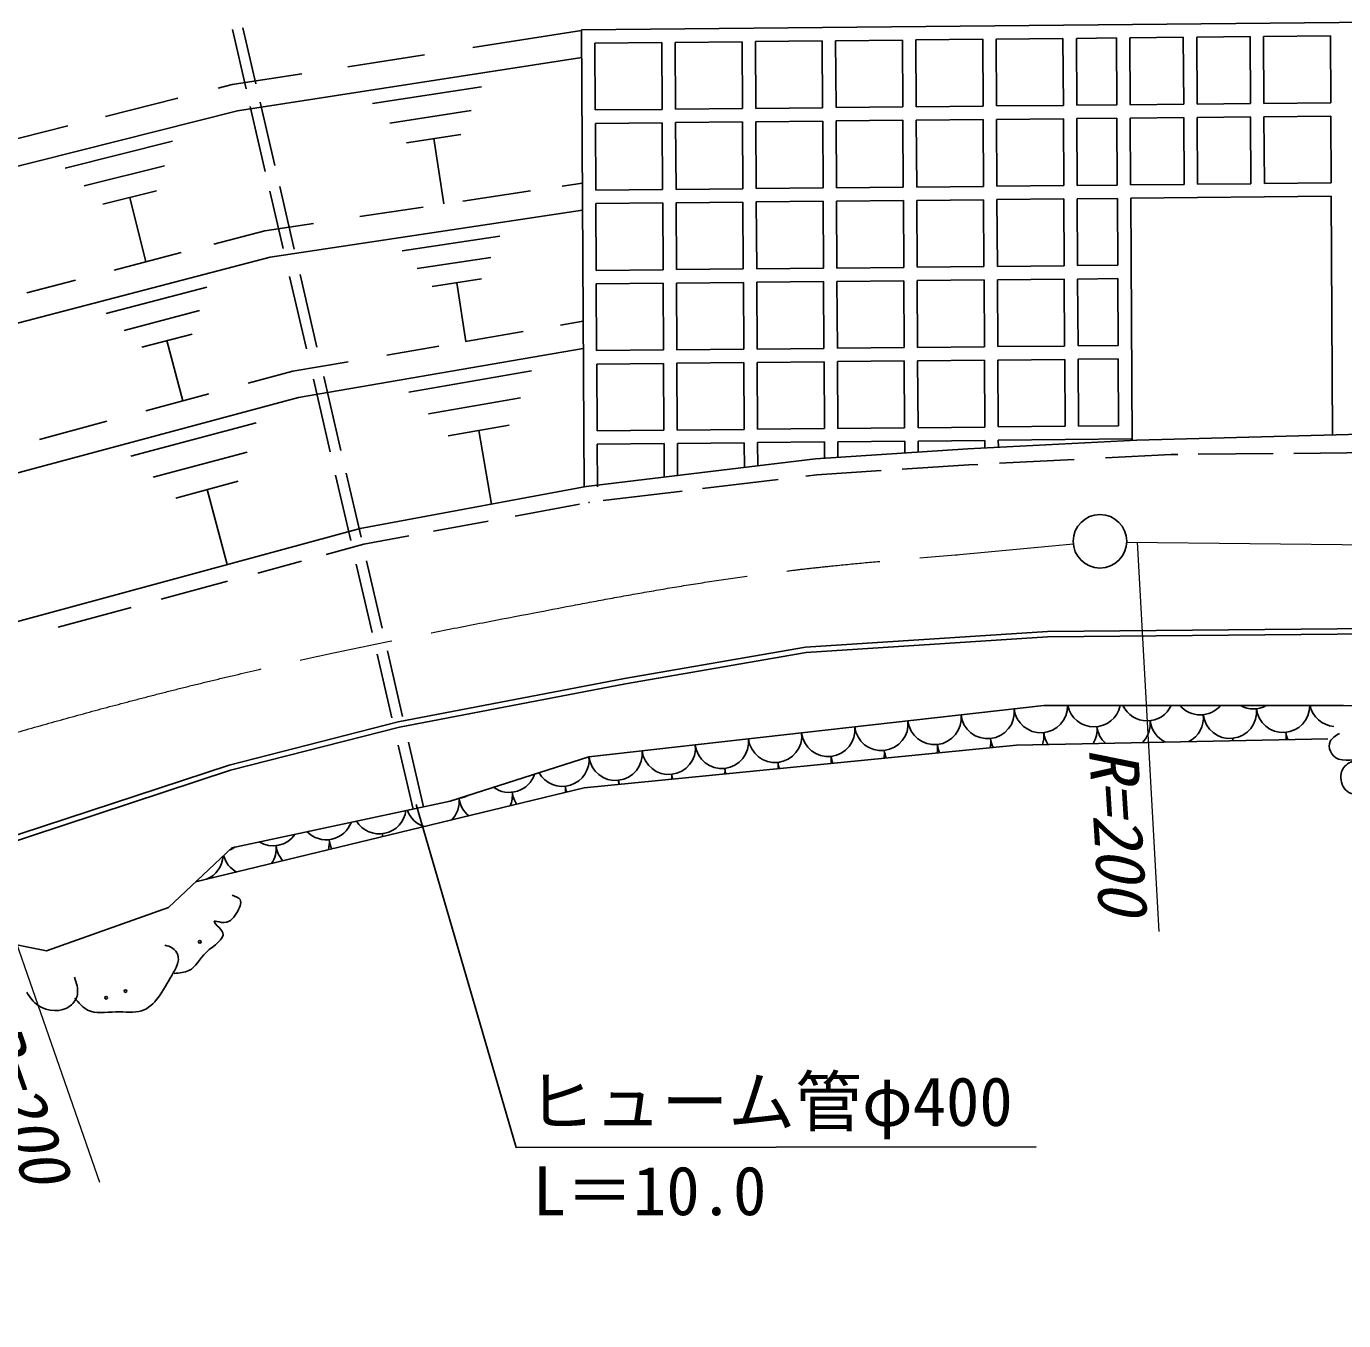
# Model space of a CAD drawing. Units: millimetres, scale not verified. Extents: x 40000 to 680000, y 20000 to 380000.
# Drawn here: x 325882 to 375138, y 272873 to 321277 of the extents above; entities that cross this region are included whole.
import ezdxf
from ezdxf.enums import TextEntityAlignment as Align

# ---------------------------------------------------------------- set-up
doc = ezdxf.new("R2010")
doc.units = ezdxf.units.MM
doc.header["$LTSCALE"] = 1000
doc.linetypes.add('CHAIN', pattern=[18.5, 12, -1.5, 3.5, -1.5])
for name, color, linetype, lineweight in [('M-BGD', 7, 'Continuous', 25), ('M-BMK', 2, 'CHAIN', 13), ('M-BMK-SRVR', 3, 'Continuous', 25), ('M-STR-HTXT', 7, 'Continuous', 13), ('M-STR-STR3', 7, 'Continuous', 25)]:
    doc.layers.add(name, color=color, linetype=linetype, lineweight=lineweight)
doc.styles.add('ＭＳ ゴシック', font='')
doc.styles.get('ＭＳ ゴシック').set_extended_font_data('MS Gothic')

msp = doc.modelspace()

# ---------------------------------------------------------------- linework, layer by layer
at = {"layer": 'M-BGD'}
for p, q in [((334102, 318935), (333588, 321156)), ((334469, 319124), (333983, 321220)), ((346641, 321144), (387821, 321553)), ((342571, 320489), (346641, 321119)), ((346735, 304052), (346641, 321144)), ((347144, 320649), (349643, 320673)), ((349657, 318173), (349643, 320673)), ((350143, 320678), (352643, 320703)), ((350157, 318178), (350143, 320678)), ((352657, 318203), (352643, 320703)), ((353143, 320708), (355643, 320733)), ((353157, 318208), (353143, 320708)), ((355657, 318233), (355643, 320733)), ((356143, 320738), (358643, 320763)), ((356157, 318238), (356143, 320738)), ((358657, 318263), (358643, 320763)), ((359143, 320768), (361643, 320793)), ((359157, 318268), (359143, 320768)), ((361657, 318293), (361643, 320793)), ((362143, 320798), (364643, 320822)), ((362157, 318298), (362143, 320798)), ((364657, 318322), (364643, 320822)), ((365143, 320827), (366643, 320842)), ((365157, 318327), (365143, 320827)), ((366657, 318342), (366643, 320842)), ((367143, 320847), (369143, 320867)), ((367157, 318347), (367143, 320847)), ((369156, 318367), (369143, 320867)), ((369643, 320872), (371643, 320892)), ((369656, 318372), (369643, 320872)), ((371656, 318392), (371643, 320892)), ((372143, 320897), (374642, 320922)), ((372156, 318397), (372143, 320897)), ((374656, 318422), (374642, 320922)), ((337906, 319767), (340765, 320210)), ((347157, 318149), (347144, 320649)), ((346647, 320108), (333778, 318117)), ((333579, 319098), (336180, 319500)), ((333060, 318967), (333579, 319098)), ((338830, 318388), (342900, 319018)), ((328840, 317907), (331542, 318586)), ((334818, 315846), (334255, 318277)), ((335176, 316074), (334627, 318441)), ((350157, 318178), (352657, 318203)), ((353157, 318208), (355657, 318233)), ((356157, 318238), (358657, 318263)), ((359157, 318268), (361657, 318293)), ((362157, 318298), (364657, 318322)), ((365157, 318327), (366657, 318342)), ((367157, 318347), (369156, 318367)), ((369656, 318372), (371656, 318392)), ((372156, 318397), (374656, 318422)), ((333778, 318117), (313739, 313080)), ((339470, 317658), (342520, 318128)), ((347157, 318149), (349657, 318173)), ((350160, 317678), (352660, 317703)), ((352674, 315203), (352660, 317703)), ((353160, 317708), (355660, 317733)), ((353174, 315208), (353160, 317708)), ((355674, 315233), (355660, 317733)), ((356160, 317738), (358660, 317763)), ((356174, 315238), (356160, 317738)), ((358673, 315263), (358660, 317763)), ((359160, 317768), (361660, 317793)), ((359173, 315268), (359160, 317768)), ((361673, 315293), (361660, 317793)), ((362160, 317798), (364659, 317822)), ((362173, 315298), (362160, 317798)), ((364673, 315322), (364659, 317822)), ((365159, 317827), (366659, 317842)), ((365173, 315327), (365159, 317827)), ((366673, 315342), (366659, 317842)), ((367159, 317847), (369159, 317867)), ((367173, 315347), (367159, 317847)), ((369173, 315367), (369159, 317867)), ((369659, 317872), (371659, 317892)), ((369673, 315372), (369659, 317872)), ((371673, 315392), (371659, 317892)), ((372159, 317897), (374659, 317922)), ((372173, 315397), (372159, 317897)), ((374673, 315422), (374659, 317922)), ((324765, 316882), (327433, 317553)), ((340100, 316918), (342130, 317238)), ((347160, 317649), (349660, 317673)), ((347174, 315149), (347160, 317649)), ((349674, 315173), (349660, 317673)), ((350174, 315178), (350160, 317678)), ((327330, 315978), (331350, 316988)), ((341490, 314638), (341120, 317078)), ((328040, 315308), (331050, 316058)), ((335902, 312938), (335357, 315292)), ((345918, 315299), (346672, 315412)), ((356174, 315238), (358673, 315263)), ((359173, 315268), (361673, 315293)), ((362173, 315298), (364673, 315322)), ((365173, 315327), (366673, 315342)), ((367173, 315347), (369173, 315367)), ((369673, 315372), (371673, 315392)), ((372173, 315397), (374673, 315422)), ((328740, 314628), (330750, 315128)), ((330350, 312468), (329750, 314878)), ((335485, 312966), (334987, 315114)), ((342209, 314742), (344732, 315121)), ((347174, 315149), (349674, 315173)), ((350174, 315178), (352674, 315203)), ((353174, 315208), (355674, 315233)), ((356176, 314738), (358676, 314763)), ((358690, 312263), (358676, 314763)), ((359176, 314768), (361676, 314793)), ((359190, 312268), (359176, 314768)), ((361690, 312293), (361676, 314793)), ((362176, 314798), (364676, 314822)), ((362190, 312298), (362176, 314798)), ((364690, 312322), (364676, 314822)), ((365176, 314827), (366676, 314842)), ((365190, 312327), (365176, 314827)), ((366690, 312342), (366676, 314842)), ((367176, 314847), (374676, 314922)), ((367226, 305792), (367176, 314847)), ((374725, 305997), (374676, 314922)), ((346678, 314402), (334998, 312647)), ((338356, 314163), (340724, 314519)), ((347177, 314649), (349677, 314673)), ((347190, 312149), (347177, 314649)), ((349690, 312173), (349677, 314673)), ((350177, 314678), (352676, 314703)), ((350190, 312178), (350177, 314678)), ((352690, 312203), (352676, 314703)), ((353176, 314708), (355676, 314733)), ((353190, 312208), (353176, 314708)), ((355690, 312233), (355676, 314733)), ((356190, 312238), (356176, 314738)), ((334797, 313628), (336623, 313903)), ((332889, 313131), (334797, 313628)), ((339930, 312878), (343590, 313428)), ((329164, 312160), (331671, 312814)), ((334998, 312647), (320342, 308827)), ((340500, 312218), (343250, 312628)), ((359190, 312268), (361690, 312293)), ((362190, 312298), (364690, 312322)), ((365190, 312327), (366690, 312342)), ((336355, 309211), (335726, 311927)), ((336749, 309282), (336121, 311992)), ((341060, 311548), (342900, 311828)), ((347190, 312149), (349690, 312173)), ((350190, 312178), (352690, 312203)), ((353190, 312208), (355690, 312233)), ((356190, 312238), (358690, 312263)), ((359193, 311768), (361693, 311793)), ((361706, 309293), (361693, 311793)), ((362193, 311798), (364692, 311822)), ((362206, 309298), (362193, 311798)), ((364706, 309322), (364692, 311822)), ((365192, 311827), (366692, 311842)), ((365206, 309327), (365192, 311827)), ((366706, 309342), (366692, 311842)), ((325896, 311308), (327725, 311785)), ((328870, 310538), (332630, 311518)), ((342310, 309488), (341980, 311688)), ((347193, 311649), (349693, 311673)), ((347207, 309149), (347193, 311649)), ((349707, 309174), (349693, 311673)), ((350193, 311678), (352693, 311703)), ((350207, 309178), (350193, 311678)), ((352707, 309203), (352693, 311703)), ((353193, 311708), (355693, 311733)), ((353207, 309208), (353193, 311708)), ((355707, 309233), (355693, 311733)), ((356193, 311738), (358693, 311763)), ((356207, 309238), (356193, 311738)), ((358707, 309263), (358693, 311763)), ((359206, 309268), (359193, 311768)), ((329540, 309908), (332360, 310648)), ((342306, 309491), (344460, 309862)), ((345852, 310101), (346701, 310247)), ((330200, 309278), (332080, 309768)), ((331730, 307268), (331140, 309528)), ((365206, 309327), (366706, 309342)), ((336058, 307402), (346706, 309233)), ((339357, 308984), (341311, 309320)), ((347207, 309149), (349707, 309174)), ((350207, 309178), (352707, 309203)), ((353207, 309208), (355707, 309233)), ((356207, 309238), (358707, 309263)), ((359206, 309268), (361706, 309293)), ((362206, 309298), (364706, 309322)), ((365209, 308827), (366709, 308842)), ((366723, 306342), (366709, 308842)), ((334177, 307931), (335843, 308380)), ((335843, 308380), (337911, 308736)), ((340180, 307598), (344770, 308398)), ((347210, 308649), (349710, 308674)), ((347224, 306149), (347210, 308649)), ((349723, 306174), (349710, 308674)), ((350210, 308678), (352710, 308703)), ((350223, 306178), (350210, 308678)), ((352723, 306203), (352710, 308703)), ((353209, 308708), (355709, 308733)), ((353223, 306208), (353209, 308708)), ((355723, 306233), (355709, 308733)), ((356209, 308738), (358709, 308763)), ((356223, 306238), (356209, 308738)), ((358723, 306263), (358709, 308763)), ((359209, 308768), (361709, 308793)), ((359223, 306268), (359209, 308768)), ((361723, 306293), (361709, 308793)), ((362209, 308798), (364709, 308822)), ((362223, 306298), (362209, 308798)), ((364723, 306322), (364709, 308822)), ((365223, 306327), (365209, 308827)), ((337247, 305360), (336616, 308085)), ((337644, 305418), (337005, 308179)), ((325242, 304490), (336058, 307402)), ((330347, 306900), (332701, 307534)), ((340920, 306788), (344360, 307378)), ((326375, 305831), (328889, 306508)), ((329790, 305198), (334470, 306448)), ((341650, 305968), (343940, 306358)), ((343270, 303408), (342800, 306168)), ((347224, 306149), (349723, 306174)), ((350223, 306178), (352723, 306203)), ((353223, 306208), (355723, 306233)), ((356223, 306238), (358723, 306263)), ((359223, 306268), (361723, 306293)), ((362223, 306298), (364723, 306322)), ((365223, 306327), (366723, 306342)), ((367400, 305797), (377148, 306064)), ((347226, 305649), (349726, 305674)), ((347235, 304055), (347226, 305649)), ((349733, 304420), (349726, 305674)), ((350226, 305678), (352726, 305703)), ((350233, 304480), (350226, 305678)), ((352731, 304783), (352726, 305703)), ((353226, 305708), (355726, 305733)), ((353231, 304843), (353226, 305708)), ((355387, 305105), (361087, 305478)), ((355729, 305127), (355726, 305733)), ((356226, 305738), (358726, 305763)), ((356229, 305160), (356226, 305738)), ((358728, 305323), (358726, 305763)), ((359226, 305768), (361726, 305793)), ((359228, 305356), (359226, 305768)), ((361087, 305478), (367400, 305797)), ((361727, 305510), (361726, 305793)), ((362226, 305798), (367225, 305847)), ((362227, 305535), (362226, 305798)), ((330630, 304418), (334140, 305358)), ((346811, 304066), (355387, 305105)), ((361122, 304879), (361457, 304896)), ((362271, 304937), (365067, 305078)), ((366231, 305137), (368691, 305262)), ((368691, 305262), (368932, 305264)), ((369696, 305272), (372499, 305300)), ((373271, 305307), (376332, 305338)), ((338015, 302045), (337447, 304496)), ((338396, 302172), (337842, 304563)), ((355028, 304457), (355443, 304507)), ((355443, 304507), (357847, 304664)), ((358628, 304715), (361122, 304879)), ((331470, 303638), (333800, 304268)), ((333390, 301148), (332640, 303958)), ((338368, 302495), (346811, 304066)), ((351168, 303989), (353989, 304331)), ((346902, 303473), (346918, 303475)), ((346918, 303475), (346942, 303477)), ((347456, 303540), (350404, 303897)), ((344160, 302962), (346570, 303411)), ((338368, 302495), (324410, 298708)), ((341108, 302394), (343156, 302775)), ((338502, 301909), (340188, 302223)), ((337088, 301526), (338502, 301909)), ((334533, 300833), (336165, 301275)), ((338812, 298606), (338220, 301162)), ((339185, 298767), (338602, 301283)), ((330920, 299852), (333408, 300527)), ((327067, 298807), (329799, 299548)), ((355015, 298059), (364062, 298648)), ((364062, 298648), (397531, 298942)), ((397533, 298742), (364070, 298448)), ((348248, 296882), (355015, 298059)), ((364070, 298448), (355039, 297860)), ((339551, 295416), (338998, 297802)), ((339950, 295465), (339381, 297924)), ((355039, 297860), (348284, 296685)), ((339788, 295264), (348248, 296882)), ((348284, 296685), (339832, 295069)), ((346920, 293964), (363931, 295872)), ((346920, 293964), (363931, 295872)), ((363931, 295872), (375134, 295872)), ((363931, 295872), (375134, 295872)), ((375134, 295872), (378744, 295789)), ((333463, 293646), (339788, 295264)), ((339832, 295069), (333519, 293454)), ((362911, 294396), (374548, 294637)), ((340342, 292000), (339788, 294394)), ((340732, 292090), (340174, 294502)), ((346741, 292794), (362911, 294396)), ((270833, 273063), (333463, 293646)), ((341734, 292304), (346920, 293964)), ((341734, 292304), (346920, 293964)), ((333519, 293454), (270895, 272873)), ((332207, 289280), (346741, 292794)), ((333560, 290561), (341734, 292304)), ((333560, 290561), (341734, 292304)), ((331195, 288321), (333560, 290561)), ((326631, 286703), (331195, 288321)), ((323563, 287330), (326631, 286703))]:
    msp.add_line(p, q, dxfattribs=at)
for centre in [(332366, 287041), (329591, 285201), (328866, 284950)]:
    msp.add_circle(centre, 50, dxfattribs=at)
for centre, start, end in [((361827, 295636), 186.4015, 6.4015), ((363814, 295859), 186.4015, 0.754), ((365802, 296082), 192.1125, 347.8875), ((367789, 296305), 205.6469, 334.3531), ((369777, 296528), 220.9815, 319.0185), ((368894, 295423), 296.6836, 6.4015), ((370882, 295646), 186.4015, 6.4015), ((371764, 296751), 241.4987, 298.5013), ((372870, 295869), 186.4015, 0.1984), ((374857, 296092), 192.6813, 264.7443), ((355864, 294967), 186.4015, 6.4015), ((357852, 295190), 186.4015, 6.4015), ((359839, 295413), 186.4015, 6.4015), ((364919, 294977), 328.5523, 6.4015), ((366907, 295200), 186.4015, 227.3262), ((366907, 295200), 315.0546, 6.4015), ((368894, 295423), 186.4015, 245.6972), ((351889, 294521), 186.4015, 6.4015), ((353877, 294744), 186.4015, 6.4015), ((360944, 294531), 346.4832, 6.4015), ((362932, 294754), 186.4015, 206.4151), ((362932, 294754), 340.2327, 6.4015), ((364919, 294977), 186.4015, 213.8285), ((371987, 294763), 186.4015, 191.5164), ((370000, 294540), 1.3281, 6.4015), ((371987, 294763), 350.8644, 6.4015), ((373975, 294986), 186.4015, 202.3459), ((347914, 294075), 186.4015, 6.4015), ((349901, 294298), 186.4015, 6.4015), ((356969, 294085), 349.6057, 6.4015), ((358957, 294308), 186.4015, 203.264), ((358957, 294308), 348.0512, 6.4015), ((360944, 294531), 186.4015, 204.832), ((345926, 293852), 209.0878, 6.4015), ((352994, 293639), 352.6799, 6.4015), ((354982, 293862), 186.4015, 200.167), ((354982, 293862), 351.1481, 6.4015), ((356969, 294085), 186.4015, 201.7095), ((343939, 293629), 233.9054, 341.5839), ((349019, 293193), 186.4015, 195.5985), ((347032, 292970), 357.2239, 6.4015), ((351007, 293416), 186.4015, 197.1128), ((349019, 293193), 355.7166, 6.4015), ((352994, 293639), 186.4015, 198.6352), ((351007, 293416), 354.2023, 6.4015), ((343057, 292524), 336.4628, 6.4015), ((345044, 292747), 186.4015, 214.2801), ((345044, 292747), 352.9026, 6.4015), ((347032, 292970), 186.4015, 199.502), ((341069, 292301), 314.9507, 6.2288), ((343057, 292524), 186.5742, 230.72), ((341951, 293406), 277.2973, 298.1921), ((339082, 292078), 211.4196, 352.6508), ((341069, 292301), 199.8268, 252.232), ((337094, 291855), 223.9216, 340.1487), ((335106, 291632), 238.4684, 325.6019), ((334224, 290527), 326.04, 6.4015), ((336212, 290750), 186.4015, 222.7723), ((336212, 290750), 344.4105, 6.4015), ((338199, 290973), 186.4015, 207.3159), ((340187, 291196), 186.4015, 192.8431), ((338199, 290973), 359.8668, 6.4015), ((332237, 290304), 292.403, 357.1426), ((334224, 290527), 194.6387, 241.1428), ((333119, 291409), 290.1841, 304.9763), ((332237, 290304), 269.7611, 274.7797)]:
    msp.add_arc(centre, 1000, start, end, dxfattribs=at)
for points, knots in [([(374983, 294833), (374838, 294748), (374692, 294664), (374632, 294529), (374538, 294318), (374656, 293985), (374951, 293875), (375281, 293752), (375833, 293908), (375765, 293891), (375729, 293881), (375507, 293820), (375350, 293731), (375173, 293631), (375078, 293496), (375047, 293332), (375008, 293127), (375069, 292876), (375207, 292725), (375359, 292559), (375604, 292513), (375893, 292646), (376148, 292762), (376437, 293017), (376452, 292885), (376459, 292822), (376404, 292672), (376420, 292598), (376449, 292457), (376730, 292587), (376963, 292662), (377518, 292838), (377806, 292697), (378256, 292821), (378512, 292892), (378820, 293048), (378846, 293268), (378862, 293396), (378782, 293545), (378687, 293667), (378516, 293886), (378298, 294016), (378080, 294146)], [0, 0, 0, 0, 1, 1, 1, 2, 2, 2, 3, 3, 3, 4, 4, 4, 5, 5, 5, 6, 6, 6, 7, 7, 7, 8, 8, 8, 9, 9, 9, 10, 10, 10, 11, 11, 11, 12, 12, 12, 13, 13, 13, 14, 14, 14, 14]), ([(331404, 285856), (331605, 285873), (331807, 285891), (331961, 285968), (332219, 286096), (332346, 286390), (332617, 286651), (332889, 286912), (333306, 287140), (333230, 287376), (333211, 287436), (333161, 287496), (333091, 287571), (333004, 287665), (332887, 287782), (332910, 287808), (332930, 287832), (333062, 287783), (333174, 287767), (333455, 287726), (333609, 287892), (333746, 288115), (333852, 288288), (333947, 288495), (333872, 288617), (333822, 288697), (333701, 288741), (333579, 288784)], [0, 0, 0, 0, 1, 1, 1, 2, 2, 2, 3, 3, 3, 4, 4, 4, 5, 5, 5, 6, 6, 6, 7, 7, 7, 8, 8, 8, 9, 9, 9, 9]), ([(327694, 284936), (327841, 284759), (327988, 284582), (328168, 284490), (328463, 284339), (328848, 284413), (329228, 284420), (329573, 284426), (329913, 284376), (330190, 284462), (330692, 284616), (330991, 285211), (331320, 285786), (331471, 286050), (331629, 286310), (331543, 286553), (331509, 286650), (331436, 286744), (331348, 286804), (331260, 286864), (331158, 286890), (331055, 286916)], [0, 0, 0, 0, 1, 1, 1, 2, 2, 2, 3, 3, 3, 4, 4, 4, 5, 5, 5, 6, 6, 6, 7, 7, 7, 7]), ([(325895, 285159), (326019, 284972), (326142, 284785), (326328, 284657), (326664, 284425), (327203, 284387), (327527, 284643), (327664, 284751), (327762, 284912), (327792, 285075), (327830, 285286), (327755, 285501), (327680, 285717)], [0, 0, 0, 0, 1, 1, 1, 2, 2, 2, 3, 3, 3, 4, 4, 4, 4])]:
    msp.add_open_spline(points, degree=3, knots=knots, dxfattribs=at)
at = {"layer": 'M-BMK'}
msp.add_line((367026, 301987), (416566, 301472), dxfattribs=at)
msp.add_open_spline([(323065, 294173), (325363, 294831), (327660, 295489), (329972, 296093), (332365, 296719), (334773, 297288), (337191, 297808), (339744, 298358), (342309, 298853), (344874, 299345), (346705, 299696), (348537, 300046), (350378, 300346), (352240, 300649), (354111, 300902), (355988, 301096), (357582, 301261), (359180, 301385), (360777, 301525), (362196, 301650), (363613, 301787), (365031, 301925)], degree=3, knots=[0, 0, 0, 0, 1, 1, 1, 2, 2, 2, 3, 3, 3, 4, 4, 4, 5, 5, 5, 6, 6, 6, 7, 7, 7, 7], dxfattribs=at)
at = {"layer": 'M-BMK-SRVR'}
msp.add_circle((366026, 302020), 1000, dxfattribs=at)
at = {"layer": 'M-STR-HTXT'}
for p, q in [((367415, 301990), (368230, 287431)), ((323021, 294131), (328615, 278051))]:
    msp.add_line(p, q, dxfattribs=at)
at = {"layer": 'M-STR-STR3'}
for p, q in [((340458, 292175), (344203, 279352)), ((344203, 279352), (363635, 279369))]:
    msp.add_line(p, q, dxfattribs=at)

# ---------------------------------------------------------------- texts
at = {"layer": 'M-STR-HTXT', "style": 'ＭＳ ゴシック', "oblique": 15}
for rotation, p in [(273.576, (365062, 294252)), (289.654, (323241, 283502))]:
    msp.add_text('R=200', height=1833, rotation=rotation, dxfattribs=at).set_placement(p, align=Align.BOTTOM_LEFT)
at = {"layer": 'M-STR-STR3', "style": 'ＭＳ ゴシック'}
for s, p in [('ヒューム管φ400', (344627, 279604)), ('L＝10.0', (344819, 276267))]:
    msp.add_text(s, height=1833, dxfattribs=at).set_placement(p, align=Align.BOTTOM_LEFT)

doc.saveas('drawing.dxf')
